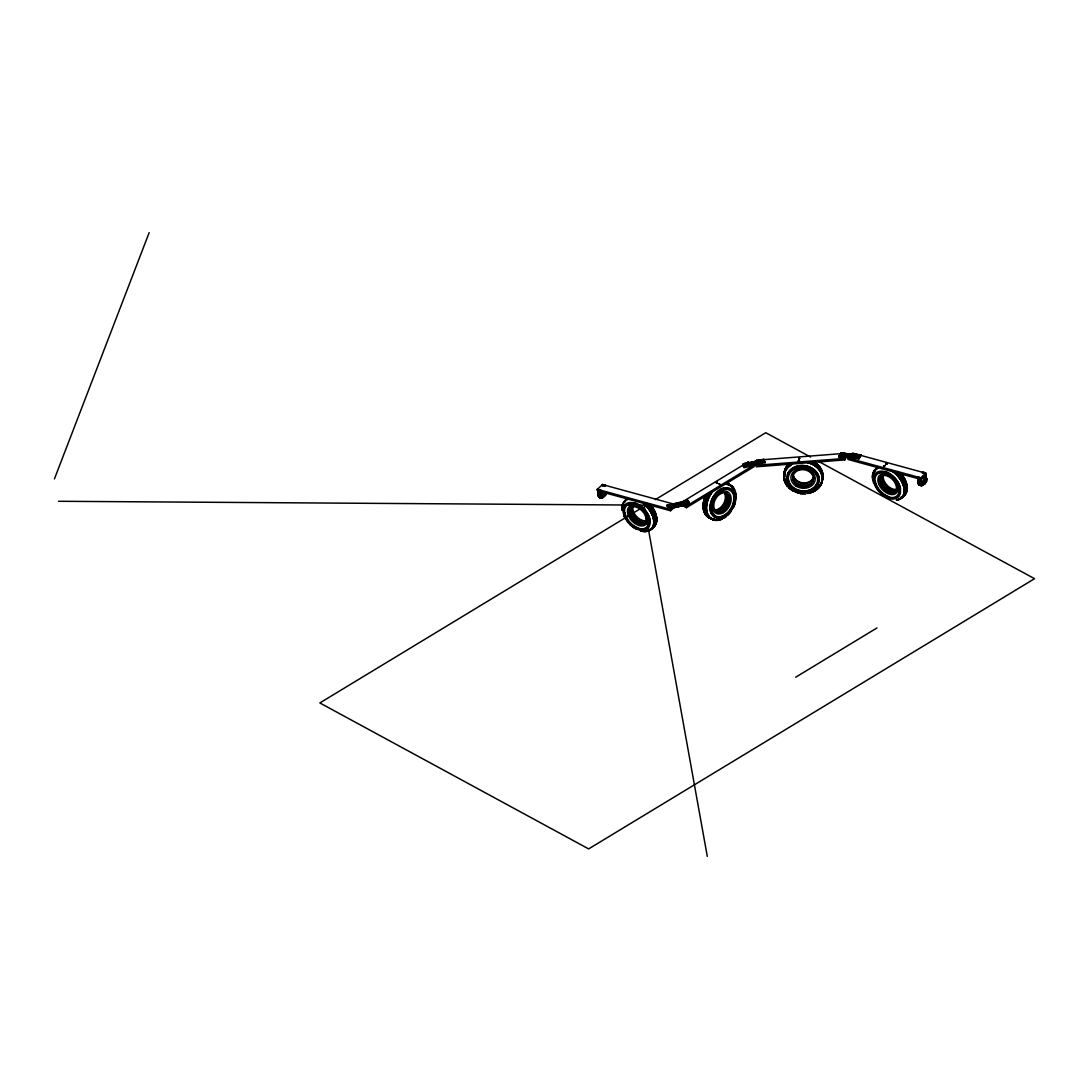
<?xml version="1.0" encoding="UTF-8"?>
<svg xmlns="http://www.w3.org/2000/svg" width="1089" height="1089" viewBox="0 0 1089 1089"><rect width="100%" height="100%" fill="white"/><g stroke="black" fill="none" stroke-linecap="round" stroke-linejoin="round"><path stroke-width="1.5" d="M923.091 477.309L923.554 480.263L920.532 483.965M923.785 478.738L923.554 480.263M924.615 478.616L923.595 481.651L924.752 478.656M924.833 480.576L925.037 478.724M925.16 479.609L925.174 478.765M925.568 478.874L924.588 481.937L922.015 484.714M926.222 479.95L926.235 479.133M926.358 479.977L926.317 479.065M926.657 479.255L924.956 483.339M926.739 479.187L925.881 482.277M598.555 496.72L598.514 495.699M598.855 496.802L598.977 494.556M598.977 496.829L599.1 494.583M599.985 497.605L599.631 492.977M599.794 496.965L599.808 496.053M600.216 496.148L600.121 497.129L598.923 496.734M600.243 497.169L600.039 493.086M600.543 497.251L600.338 492.963A22.883 12.319 -75 0 0 599.93 491.262A23.005 12.374 -75 0 1 600.407 492.895L600.515 493.29M919.688 484.442L918.272 483.952L918.054 479.677A23.373 12.578 -75 0 0 917.646 477.921L917.469 476.955L920.79 478.248M918.653 484.401L918.667 482.128M918.748 483.421L919.837 485.367M919.157 484.455L918.871 480.426M922.506 483.788L919.715 485.34L919.579 483.639M919.824 484.714L919.96 482.481M920.219 484.823L920.246 483.897M920.613 485.435L920.355 482.59M920.654 484.945L920.668 484.006L921.035 485.544L922.301 485.435L925.051 483.325M598.446 495.754L598.269 492.691M598.569 495.781L598.337 492.623M600.257 496.23L600.243 494.896M600.788 495.046L600.665 497.278L599.603 497.646M918.299 483.094L918.326 481.814M918.558 483.434L918.395 480.018A22.883 12.319 -75 0 0 917.932 478.384L917.932 478.33A23.005 12.374 -75 0 1 918.395 480.018M919.007 482.304L919.347 485.095M919.497 483.693L919.402 480.576M920.45 483.884L920.477 482.618M920.79 484.047L920.518 480.589A23.005 12.374 -75 0 0 920.11 478.874L919.946 478.33M920.872 483.992L920.559 480.889M883.914 466.215L884.731 465.534L883.873 465.793M886.664 464.241L885.861 463.533L886.691 464.322M885.684 463.996L887.045 463.941M597.834 490.554L597.357 489.329L602.462 484.564L675.357 504.52M599.372 491.507L598.596 490.731L599.631 491.18A22.883 12.319 -75 0 1 600.039 492.881M604.735 485.231L605.266 486.361M917.904 478.275L917.932 477.281L917.537 478.003M923.499 473.171L924.384 472.994M923.581 472.68L924.207 473.225M923.281 472.912L923.554 473.334M839.796 455.202L859.888 456.686L839.769 455.093L838.843 456.754L858.949 458.864L861.236 454.93L840.912 453.174L838.816 457.312M859.888 456.686L858.935 458.891M597.344 489.669L600.706 490.159L600.883 491.125A23.373 12.578 -75 0 1 601.291 492.881L602.135 497.877M598.651 489.805L599.073 491.438L599.481 490.472M599.372 490.894L598.991 489.9M599.495 490.567L599.699 491.057A23.005 12.374 -75 0 1 599.985 492.786L600.093 493.181M599.808 490.118L599.916 491.044M917.551 478.139L918.503 478.602L918.231 477.363M917.959 478.684L918.708 478.684L918.163 477.404M918.653 477.989L919.17 479.133L919.851 478.711M919.497 477.69C919.715 480.685 918.068 477.336 919.742 478.874A22.883 12.319 -75 0 1 920.151 480.576L920.096 480.48A22.883 12.319 -75 0 0 919.62 478.833L919.17 479.133M602.258 485.776L602.462 484.51L605.566 485.34M603.973 486.007L603.932 485.218M604.327 486.102L604.98 485.381M604.912 486.184L605.035 485.149L604.558 485.939M605.334 486.307L605.293 485.953M924.302 472.653L925.255 474.014A23.005 12.374 -75 0 0 925.487 475.879L926.902 481.161L924.711 484.169L921.403 485.789M925.473 473.579L925.378 474.042A23.005 12.374 -75 0 0 925.623 475.92A22.883 12.319 -75 0 1 925.446 473.987M667.584 505.364L668.564 505.296L667.598 505.065M667.761 505.228L668.687 504.711L667.802 504.874M668.932 507.106L668.278 507.106M668.741 509.094L669.136 509.176M669.204 507.12L669.517 507.406M670.661 504.738C670.334 504.792 670.565 504.33 670.878 504.779M670.947 504.615L670.252 504.343M671.967 506.78C669.762 506.861 672.24 505.868 671.559 506.821M671.491 508.658L672.158 508.495C670.919 510.564 673.288 508.277 671.45 508.291M684.191 502.083L684.682 501.035L685.035 501.961M684.464 501.335L684.682 501.035M685.417 503.771C684.137 503.799 686.86 503.132 684.872 504.03M686.424 501.416C686.615 500.069 688.003 501.988 687.091 500.681M687.254 501.253L686.546 501.199L687.336 501.403M744.454 464.254L745.121 463.832L744.332 464.282M744.958 463.288L745.175 464.05L744.468 463.397M745.026 466.323L745.951 465.629M747.326 463.492L747.422 462.757L746.7 463.683M748.089 465.507L747.449 465.194L747.775 465.874M748.66 465.52L748.266 465.384M757.617 460.524C758.543 461.899 756.692 460.307 758.652 461.137M759.128 463.288L757.998 463.179L759.251 463.193M762.518 460.225L762.845 460.307M762.654 460.211L761.905 460.021M763.729 461.913C761.551 462.457 764.9 461.368 762.845 462.389M763.403 461.886L763.552 462.43M798.945 460.416L798.251 461.055M799.748 458.673L799.231 458.129M840.136 456.141L840.994 455.855M840.558 455.869L839.633 456.155M841.892 454.127L841.865 453.773M842.573 456.277L842.954 455.597L843.213 456.373M843.022 455.747L839.633 455.883M853.585 456.944C851.693 457.434 853.994 456.291 853.354 457.339M853.558 455.148L854.702 454.589M845.227 457.353L844.873 459.912L756.188 466.8L755.916 465.33L756.637 460.211L845.323 453.323M605.552 485.531L602.094 484.796M597.48 490.608C597.698 488.58 600.216 493.222 599.018 490.336M598.787 490.295L598.378 491.18M604.463 485.721C602.462 484.591 606.532 485.463 604.286 485.531M919.157 478.194L918.667 478.724L919.32 478.044M923.2 473.225L923.472 472.966M603.442 492.582L603.66 491.765L600.42 496.271M604.3 492.773L604.504 491.765L602.734 495.087M604.926 491.874L603.959 494.107L604.599 492.854M606.287 493.303L606.546 492.364M603.197 497.374L606.614 492.337M607.009 492.664L605.416 495.604L602.299 497.877M884.009 466.487L884.322 465.874M925.037 479.568L920.6 485.081M925.582 480.78L925.609 478.343M925.977 480.889L926.303 479.909M925.419 482.128L923.649 484.101L926.426 479.95M670.334 505.051L671.3 504.833M688.398 503.268L687.118 503.458M716.194 482.74L717.365 482.481M718.794 483.802C719.829 484.033 718.863 484.496 720.02 484.169M745.38 463.56L745.162 464.282M746.06 465.588L745.148 466.283M747.98 463.478L747.013 463.016L746.931 463.805M762.041 460.388L762.246 459.667M841.947 456.264L842.478 455.556L842.015 456.454M852.51 457.475L852.36 456.672M856.607 457.707L857.887 457.516M856.58 457.421L857.669 457.625M859.194 455.134L858.241 455.188L859.085 455.433M54.45 478.861L149.179 232.597M598.392 492.732L598.297 492.337A23.005 12.374 -75 0 0 597.888 490.622L597.861 490.703A22.883 12.319 -75 0 1 598.351 492.432A22.883 12.319 -75 0 0 597.82 490.69L597.63 489.601L597.943 490.731A23.005 12.374 -75 0 1 598.419 492.364M918.64 478.302L918.054 478.425A22.883 12.319 -75 0 1 918.449 480.126M886.555 463.615L886.174 463.574M603.919 484.85L602.898 484.619M925.405 473.252L925.405 473.633M684.709 501.566L684.355 502.111M685.376 503.513L685.376 503.077M717.161 482.264L716.685 483.026M758.203 461.164L757.454 461.314M799.299 458.469L798.618 458.265L799.666 458.483M853.64 454.481L854.361 454.889M604.477 494.243L605.185 492.99M605.538 493.086L602.258 497.115M602.653 497.224L605.933 493.194M605.348 494.474L606.056 493.235M605.647 494.556L606.423 493.344M924.901 480.576L923.268 482.89M925.636 480.78L923.268 484.061M925.337 482.141L926.099 480.916M668.387 506.97L668.714 507.147M668.442 507.27L669.177 506.848M685.144 503.295L684.75 504.071M687.173 503.064L687.84 502.533M688.017 503.445L687.35 502.642M688.153 502.71L688.044 503.54L687.036 503.172M744.999 465.724L745.244 465.602M745.053 466.024L745.829 466.228M747.272 463.832L747.422 462.757M745.802 465.793L745.706 465.629M747.952 465.874L748.538 465.153M758.42 460.593L758.094 460.416M758.189 463.152L758.516 463.329M759.373 462.975L758.597 463.002M762.477 459.939L763.253 459.926L762.15 460.361M861.031 454.753L860.119 456.291L840.027 454.807L840.885 453.187M859.289 457.856L839.156 456.168L859.357 457.611M859.915 456.781L840 454.712M860.487 455.815L840.259 454.263L860.46 455.706M840.558 453.895L860.759 455.338L840.626 453.65M602.87 495.127L603.66 494.025M604.436 494.202L602.816 496.285M604.79 494.297L603.143 496.298M605.185 494.406L603.565 496.475M604.858 495.658L605.729 494.556M923.731 481.678L921.975 483.72M598.691 490.349L598.759 490.948A22.883 12.319 -75 0 1 599.168 492.65L599.631 497.51M603.102 484.836L604.123 485.49M917.564 477.88L918.503 478.602M925.174 473.334L924.534 473.32M602.83 484.7L603.633 485.149M922.342 472.735C930.714 475.879 921.58 469.822 922.397 473.062M672.321 509.203L672.376 508.372M716.276 482.645L717.297 483.04M744.209 463.914L745.339 463.764M747.258 463.737L747.939 463.097M763.648 461.736L762.953 461.79M841.647 453.419L840.953 453.963M844.56 453.977L843.852 454.331M602.707 495.032L600.965 496.679L602.83 495.059M921.961 483.639L922.819 482.726M922.519 483.87L923.363 482.863M923.771 482.972L921.117 485.218M924.221 484.319L925.092 483.38M841.783 453.8L842.042 454.059M843.703 453.854L844.234 453.405L843.689 454.426M597.807 490.431L598.365 490.84L597.521 490.567M919.102 478.357L919.034 477.635M599.522 491.207L598.637 490.867M798.373 460.756L799.571 460.756M799.095 460.143L799.054 460.674M919.307 479.01L918.789 478.316M919.878 482.536L919.688 480.372A23.005 12.374 -75 0 0 919.293 478.656L919.552 478.493M919.497 479.024L919.62 478.901A23.005 12.374 -75 0 1 920.096 480.48M597.63 490.799L670.511 510.755L670.252 509.284L673.315 506.426M670.511 510.755L674.595 506.943M850.849 455.12L852.891 453.215L925.786 473.171L926.045 474.654L920.94 479.419L848.059 459.463L847.786 457.979L920.818 477.853M917.469 476.955L920.681 477.935L925.786 473.171M883.778 465.983L884.962 465.752M601.387 496.883L604.082 494.134L601.509 496.911L599.181 497.537L598.16 496.257L597.943 491.983A23.373 12.578 -75 0 0 597.534 490.241L597.398 489.996M602.802 496.203L601.005 497.523M603.075 497.333L603.973 496.516M921.076 484.374L922.084 483.679M923.254 483.992L921.471 485.313M922.764 484.904L923.785 484.129M922.887 484.945L923.799 484.21M687.608 501.239L687.145 500.504M684.818 503.417L684.886 503.186M717.311 483.135L717.079 482.4M762.994 460.225L762.273 459.762M799.312 460.96L798.332 461.042M853.613 454.753L854.634 454.848M858.2 454.862L857.982 455.597M857.683 457.707L857.342 457.23M600.57 490.254L597.248 489.492M858.037 455.148L858.717 455.066M640.836 508.413L319.853 702.936L588.645 848.903L1034.55 578.681L818.016 461.096M655.36 499.606L765.758 432.714L810.556 457.04M668.85 509.23L669.014 509.938L669.218 508.999M681.809 502.22L748.116 462.022L753.887 465.153L754.146 466.637L686.397 507.692L680.625 504.561M716.371 482.754L717.215 482.563M719.38 483.829L719.026 483.911M685.553 505.922L685.73 506.031M680.366 503.091L686.124 506.222L753.887 465.153M758.665 465.548L759.605 465.616M839.782 455.583L839.837 455.883M844.206 454.249L843.376 453.596L844.615 453.963M840.708 455.651L840.762 455.951M854.198 454.78L853.939 455.311M857.982 454.848L858.962 455.216M856.703 457.04L857.111 457.094M857.696 457.407L856.989 457.775M795.664 677.222L876.972 627.945M918.762 478.085L919.225 478.738A22.883 12.319 -75 0 1 919.62 480.44L919.674 480.725M600.189 497.305L601.087 496.72M601.033 497.428L601.904 496.938M602.258 497.033L600.121 497.782M601.754 497.727L602.775 497.169M603.075 497.251L600.475 497.877M920.314 484.904L921.199 484.401M922.887 484.864L921.866 485.422L923.186 484.945M667.816 504.969L668.741 505.01M668.564 505.527L668.646 504.752M840.749 456.155L839.619 456.073M842.192 455.964L843.172 455.896M854.606 455.066L853.926 455.216M883.928 465.929L884.785 465.833M841.048 454.045L841.879 454.045M840 455.597L841.007 455.951M842.096 456.441L842.927 456.441M602.19 497.741L599.304 497.319M602.925 497.646L600.447 497.619M920.232 485.476L921.485 485.218M922.247 485.571L919.279 484.973M744.522 463.696L745.257 463.601M746.986 463.165L747.748 462.92M765.05 463.002L763.906 459.395L742.889 464.336L744.046 467.766L764.914 462.43M743.174 465.057L764.206 460.293M743.297 465.575L764.355 460.797M743.46 466.051L764.451 461.028L743.447 465.806M743.773 466.827L764.777 462.049M743.596 466.296L764.614 461.532M743.624 466.541L764.723 461.831M743.733 466.705L764.764 461.954M667.121 505.296L688.139 500.368L689.364 504.193L668.36 508.971L667.108 505.105M667.271 505.541L688.275 500.763M667.339 505.772L688.343 500.994M667.434 506.086L688.466 501.335L667.421 505.977M668.251 508.481L689.351 504.112L668.36 508.944L667.72 506.889L688.752 502.22M674.2 505.664L679.046 504.561M667.884 507.42L688.915 502.669M668.033 507.855L689.078 503.213L668.02 507.746M668.197 508.277L689.228 503.622M799.394 457.965L798.564 458.864M755.916 465.33L844.615 458.442L844.873 459.912M799.421 458.224L798.618 458.265M799.135 459.014L798.904 457.993M58.479 501.28L644.075 505.133L707.292 856.403M800.483 493.957L805.52 494.202M840.871 453.228L861.236 454.93M839.428 455.692L859.643 457.23L839.456 455.787M854.729 457.081L859.752 457.475M838.911 456.577L859.03 458.17M838.843 456.795L858.962 458.374M672.226 508.931L671.532 509.108M747.599 465.752L747.503 465.493M599.236 491.098L599.113 491.044A22.883 12.319 -75 0 1 599.508 492.745M597.357 489.329L670.252 509.284M917.973 478.398L918.34 478.439A22.883 12.319 -75 0 1 918.748 480.208M671.886 506.508L667.72 506.889M921.103 485.463L920.151 485.204M598.759 497.169L599.726 497.673M918.027 478.439L918.286 478.493A23.005 12.374 -75 0 1 918.817 480.14L918.925 480.535M919.756 478.602L920.042 478.956A22.883 12.319 -75 0 1 920.436 480.657M920.845 478.588L920.995 478.82A23.373 12.578 -75 0 1 921.403 480.562L921.839 485.34M920.641 480.617A23.005 12.374 -75 0 0 920.232 478.915L920.014 478.275M599.848 490.935L600.053 491.302A23.005 12.374 -75 0 1 600.529 492.936A22.883 12.319 -75 0 0 600.053 491.302M925.541 473.388L925.718 474.355A23.373 12.578 -75 0 0 925.963 476.261L926.426 478.207M923.227 472.68L923.173 473.034M926.848 479.065L925.568 475.811A22.883 12.319 -75 0 1 925.323 473.96M925.596 477.608L926.358 479.174M925.949 478.52L925.065 475.77A23.005 12.374 -75 0 1 925.119 475.308M926.426 478.561L926.793 479.283M920.423 484.796L920.913 485.517M918.272 483.952L918.803 484.945M919.048 478.629L919.062 478.425A23.005 12.374 -75 0 1 919.347 480.276L919.538 482.441M763.893 459.367L742.875 464.132L743.882 467.086M667.121 505.119L667.625 506.63M672.158 508.495L671.477 509.393M919.797 478.561L919.81 478.752A23.005 12.374 -75 0 1 920.219 480.508M925.664 477.717L925.146 475.702M925.133 477.581L924.67 475.662M924.792 477.486L924.33 475.566M923.976 475.757L924.384 477.377M923.853 475.73L924.262 477.35M923.554 475.648L923.962 477.268M920.681 477.935L920.94 479.419M918.204 477.785L918.381 478.724M918.572 480.358L918.517 480.058A23.005 12.374 -75 0 0 918.122 478.343M852.891 453.215L853.163 454.698M844.37 453.963L843.989 454.195M764.219 460.402L743.025 464.54M764.029 459.762L743.215 465.18M763.035 459.871L762.668 459.395M756.637 460.211L756.896 461.682M748.116 462.022L748.388 463.506M746.931 462.866L747.149 463.628M688.874 502.533L667.87 507.311M686.655 500.613L686.873 501.376M686.124 506.222L686.397 507.692M684.205 501.144L684.409 501.906M671.682 508.468L671.94 509.434M667.87 504.643L668.074 505.405M602.462 484.564L602.734 486.034M599.563 493.045L599.59 492.677A23.005 12.374 -75 0 0 599.181 490.962M598.092 490.104L598.269 491.03M920.137 480.766L920.409 482.672M920.069 480.834L920.273 482.645M918.993 480.467L919.13 482.332M918.381 480.385L918.585 482.196M600.461 493.194L600.72 495.1M599.426 494.746L599.236 492.582A23.005 12.374 -75 0 0 598.827 490.867M920.164 478.983A22.883 12.319 -75 0 1 920.573 480.685M918.871 478.643A22.883 12.319 -75 0 1 919.279 480.344M925.269 475.73A22.883 12.319 -75 0 1 925.119 474.763M642.905 524.313A16.294 10.277 47 0 1 628.925 508.713M644.035 524.027A15.545 9.801 47 0 1 629.592 508.767M644.157 523.088A14.674 9.257 47 0 1 642.061 522.298M641.013 521.767A14.674 9.257 47 0 1 637.936 519.739M634.343 516.132A14.674 9.257 47 0 1 631.225 510.85M644.389 524.503A16.417 10.359 47 0 1 642.034 523.618M640.863 523.033A16.417 10.359 47 0 1 629.905 510.809M652.747 507.855A16.417 10.359 47 0 1 654.598 511.476M641.013 522.339A15.545 9.801 47 0 1 638.821 520.964M637.759 520.174A15.545 9.801 47 0 1 634.819 517.398M633.948 516.363A15.545 9.801 47 0 1 630.64 510.755M640.346 520.787A12.183 7.691 47 0 1 637.8 519.085M635.5 516.907A12.183 7.691 47 0 1 632.219 511.707M646.771 520.583A10.427 6.575 47 0 1 636.316 516.227A10.427 6.575 47 0 1 633.322 505.582M629.034 522.761A16.294 10.277 47 0 1 627.264 520.556M625.794 518.214A16.294 10.277 47 0 1 624.65 515.805M624.228 514.607A16.294 10.277 47 0 1 623.657 512.238M634.778 502.873A16.294 10.277 47 0 1 650.147 520.038M635.513 527.457A15.545 9.801 47 0 1 629.319 522.516M626.896 519.303A15.545 9.801 47 0 1 625.14 515.887M634.805 503.54A15.545 9.801 47 0 1 648.527 516.513M649.48 519.916A15.545 9.801 47 0 1 649.575 523.06M646.131 521.182A10.427 6.575 47 0 1 635.677 516.812A10.427 6.575 47 0 1 632.695 506.167M644.375 503.132A19.398 12.238 47 0 1 648.745 530.466M623.752 502.574A19.398 12.238 47 0 1 625.739 500.042M644.307 503.268A19.153 12.088 47 0 1 648.622 530.275M623.943 502.723A19.153 12.088 47 0 1 625.903 500.219M643.871 523.482A14.797 9.338 47 0 1 630.817 511.136M650.079 504.697A19.398 12.238 47 0 1 653.645 527.022M649.956 504.792A19.153 12.088 47 0 1 653.495 526.845M643.83 503.635A19.398 12.238 47 0 1 654.013 523.564A19.398 12.238 47 0 1 640.645 530.779M632.423 526.341A19.398 12.238 47 0 1 629.918 524.108A19.153 12.088 47 0 0 634.982 528.233M622.35 510.36A19.398 12.238 47 0 1 622.241 506.426M623.207 503.091A19.398 12.238 47 0 1 628.054 499.007M648.078 530.779A19.153 12.088 47 0 0 643.749 503.785A19.398 12.238 47 0 1 653.849 523.714A19.398 12.238 47 0 1 640.495 530.928M646.975 531.064A19.153 12.088 47 0 1 641.966 530.928M632.505 526.205A19.153 12.088 47 0 1 630.027 523.986M625.345 500.736A19.153 12.088 47 0 1 628.176 499.198M643.599 503.935A19.153 12.088 47 0 1 653.713 522.992A19.153 12.088 47 0 1 641.802 531.078M622.227 509.23A19.153 12.088 47 0 1 622.282 506.684M636.316 529.186A19.398 12.238 47 0 1 629.755 524.258M625.576 519.017A19.398 12.238 47 0 1 624.011 516.186M622.2 510.51A19.398 12.238 47 0 1 623.044 503.241M625.032 500.709A19.398 12.238 47 0 1 627.89 499.157M650.119 504.643A19.153 12.088 47 0 1 653.645 526.695M649.697 505.065A19.398 12.238 47 0 1 653.264 527.389M649.575 505.16A19.153 12.088 47 0 1 653.101 527.199M649.412 505.31A19.153 12.088 47 0 1 652.937 527.362M649.534 505.214A19.398 12.238 47 0 1 653.101 527.539M646.621 503.295A19.398 12.238 47 0 1 649.725 529.567M624.732 501.661A19.398 12.238 47 0 1 626.706 499.13M624.909 501.811A19.153 12.088 47 0 1 626.869 499.32M646.539 503.431A19.153 12.088 47 0 1 652.42 527.838M646.076 503.853A19.153 12.088 47 0 1 651.971 528.26M646.172 503.717A19.398 12.238 47 0 1 649.262 529.989M624.269 502.083A19.398 12.238 47 0 1 626.257 499.552M644.144 503.417A19.153 12.088 47 0 1 648.459 530.425M623.779 502.873A19.153 12.088 47 0 1 625.739 500.368M648.186 518.323A12.741 8.031 47 0 1 648.268 520.896M645.301 523.101A12.741 8.031 47 0 1 630.572 506.671M650.242 504.547A19.398 12.238 47 0 1 653.808 526.872M644.212 503.281A19.398 12.238 47 0 1 648.581 530.615M622.826 504.874A19.398 12.238 47 0 1 628.448 498.639M645.083 522.761A10.427 6.575 47 0 1 631.457 517.084A10.427 6.575 47 0 1 634.615 506.154M641.19 508.89A10.427 6.575 47 0 1 643.163 510.755M638.821 528.179A14.797 9.338 47 0 1 624.868 512.606M629.211 503.935A14.797 9.338 47 0 1 634.969 504.098M636.03 504.452A14.797 9.338 47 0 1 648.023 516.445M731.536 486.715A19.398 13.272 -61.5 0 1 732.829 488.838M714.207 519.385A19.398 13.272 -61.5 0 1 708.83 492.949M725.642 483.176A19.398 13.272 -61.5 0 1 730.76 485.817A19.153 13.095 -61.5 0 0 725.478 483.87M713.622 519.072A19.398 13.272 -61.5 0 1 706.57 495.563A19.153 13.095 -61.5 0 0 705.223 513.028M727.316 483.53A19.398 13.272 -61.5 0 1 729.29 484.714M711.798 518.609A19.398 13.272 -61.5 0 1 705.944 495.223M726.69 483.189A19.398 13.272 -61.5 0 1 729.548 485.163A19.153 13.095 -61.5 0 0 726.295 484.306M709.987 518.187A19.398 13.272 -61.5 0 1 706.393 495.468M727.125 483.421A19.398 13.272 -61.5 0 1 729.984 485.395M710.096 517.969A19.153 13.095 -61.5 0 1 707.278 516.023M727.016 483.639A19.153 13.095 -61.5 0 1 728.977 484.823M710.287 518.065A19.153 13.095 -61.5 0 1 707.455 516.118M705.4 513.137A19.153 13.095 -61.5 0 1 706.72 495.631M711.621 518.514A19.398 13.272 -61.5 0 1 705.073 496.666M726.513 483.08A19.398 13.272 -61.5 0 1 729.371 485.054M709.484 517.629A19.153 13.095 -61.5 0 1 706.652 515.682M705.876 514.798A19.153 13.095 -61.5 0 1 705.223 496.707M728.936 496.176A16.417 11.23 -61.5 0 1 728.214 500.178M727.792 501.512A16.417 11.23 -61.5 0 1 722.647 509.938M721.68 510.891A16.417 11.23 -61.5 0 1 719.611 512.538M724.661 493.508A10.427 7.133 -61.5 0 1 723.287 504.234A10.427 7.133 -61.5 0 1 714.643 509.951M725.383 493.902A10.427 7.133 -61.5 0 1 724.008 504.629A10.427 7.133 -61.5 0 1 715.364 510.333M711.879 518.391A19.153 13.095 -61.5 0 1 706.843 515.778M706.067 514.893A19.153 13.095 -61.5 0 1 706.094 495.291M726.581 483.407A19.153 13.095 -61.5 0 1 729.412 485.354M725.546 483.652A19.398 13.272 -61.5 0 1 733.932 489.437M714.098 519.861A19.398 13.272 -61.5 0 1 710.886 492.16M731.713 486.606A19.153 13.095 -61.5 0 1 733.169 488.485M714.18 519.63A19.153 13.095 -61.5 0 1 709.143 517.03M707.088 514.049A19.153 13.095 -61.5 0 1 710.994 492.282A19.398 13.272 -61.5 0 0 714.289 519.957M714.261 519.167A19.153 13.095 -61.5 0 1 708.966 493.045M727.792 484.061A19.153 13.095 -61.5 0 1 729.753 485.231M711.376 518.663A19.153 13.095 -61.5 0 1 709.47 493.317M728.296 484.333A19.153 13.095 -61.5 0 1 731.127 486.279M713.513 519.548A19.398 13.272 -61.5 0 1 709.347 493.222M726.159 483.462A19.398 13.272 -61.5 0 1 731.264 486.089M725.669 483.965A19.153 13.095 -61.5 0 1 733.945 489.682M711.131 518.555A19.153 13.095 -61.5 0 1 709.32 517.125M708.544 516.24A19.153 13.095 -61.5 0 1 711.185 492.378M725.737 483.747A19.398 13.272 -61.5 0 1 734.109 489.533M726.172 483.979A19.398 13.272 -61.5 0 1 734.544 489.764M735.715 493.644A19.398 13.272 -61.5 0 1 735.865 498.081M718.427 520.161A19.398 13.272 -61.5 0 1 706.652 512.034A19.398 13.272 -61.5 0 1 711.498 492.5M730.515 485.517A19.153 13.095 -61.5 0 1 734.381 489.927M712.587 519.317A19.153 13.095 -61.5 0 1 711.621 492.623M726.104 484.21A19.153 13.095 -61.5 0 1 729.507 484.986M730.705 485.612A19.153 13.095 -61.5 0 1 733.972 488.92M735.715 493.848A19.153 13.095 -61.5 0 1 735.865 498.231M735.034 502.9A19.153 13.095 -61.5 0 1 733.251 507.528M722.47 518.786A19.153 13.095 -61.5 0 1 719.911 519.752M716.167 520.202A19.153 13.095 -61.5 0 1 711.811 492.718M726.349 484.088A19.398 13.272 -61.5 0 1 735.592 501.321M735.198 502.914A19.398 13.272 -61.5 0 1 733.401 507.583M730.76 511.912A19.398 13.272 -61.5 0 1 727.479 515.56M726.281 516.594A19.398 13.272 -61.5 0 1 723.777 518.31M722.483 518.99A19.398 13.272 -61.5 0 1 707.455 514.049A19.398 13.272 -61.5 0 1 711.689 492.596M733.618 496.407A14.797 10.128 -61.5 0 1 721.408 516.431M711.77 502.41A14.797 10.128 -61.5 0 1 717.651 492.745M733.7 503.472A15.545 10.631 -61.5 0 1 730.147 510.687M727.52 513.613A15.545 10.631 -61.5 0 1 724.553 515.818M710.749 509.775A15.545 10.631 -61.5 0 1 710.627 506.208M712.751 498.667A15.545 10.631 -61.5 0 1 714.86 495.209M734.748 495.754A16.294 11.149 -61.5 0 1 734.939 498.204M731.985 508.645A16.294 11.149 -61.5 0 1 730.447 511.013M711.076 513.314A16.294 11.149 -61.5 0 1 723.545 488.022M727.602 496.543A14.674 10.032 -61.5 0 1 726.962 500.123M726.581 501.308A14.674 10.032 -61.5 0 1 723.6 506.93M725.424 505.051A15.545 10.631 -61.5 0 1 723.94 507.311M725.655 492.813A10.427 7.133 -61.5 0 1 726.186 507.351A10.427 7.133 -61.5 0 1 713.785 508.822M715.922 496.965A10.427 7.133 -61.5 0 1 717.678 494.991M726.649 492.242A12.741 8.712 -61.5 0 1 716.902 512.021M729.194 496.393A16.294 11.149 -61.5 0 1 721.993 511M728.541 496.516A15.545 10.631 -61.5 0 1 718.699 512.647M728.051 496.707A14.797 10.128 -61.5 0 1 718.686 512.075M813.932 475.975A10.427 8.535 7.9 0 1 803.587 482.917A10.427 8.535 7.9 0 1 793.309 474.967M805.179 484.319A12.183 9.978 7.9 0 1 802.008 484.169M812.843 489.914A16.294 13.34 7.9 0 1 810.447 491.044M805.07 492.187A16.294 13.34 7.9 0 1 796.74 490.88M793.078 488.947A16.294 13.34 7.9 0 1 790.083 486.334M788.028 472.98A16.294 13.34 7.9 0 1 805.193 465.656A16.294 13.34 7.9 0 1 819.119 477.853M817.294 484.469A15.545 12.728 7.9 0 1 800.919 491.438A15.545 12.728 7.9 0 1 787.633 479.813M788.708 473.307A15.545 12.728 7.9 0 1 803.056 466.119A15.545 12.728 7.9 0 1 817.335 474.695M817.798 475.757A15.545 12.728 7.9 0 1 818.37 477.962M813.851 476.614A10.427 8.535 7.9 0 1 803.505 483.557A10.427 8.535 7.9 0 1 793.228 475.607M810.72 462.689A19.398 15.872 7.9 0 1 818.547 487.477M791.431 489.097A19.398 15.872 7.9 0 1 788.953 487.096M787.878 485.993A19.398 15.872 7.9 0 1 786.067 483.557M785.373 482.264A19.398 15.872 7.9 0 1 791.54 463.832M820.875 483.911A19.153 15.682 7.9 0 0 810.624 462.866A19.398 15.872 7.9 0 1 818.533 487.641M820.167 485.122A19.153 15.682 7.9 0 1 818.356 487.341M789.13 486.974A19.153 15.682 7.9 0 0 791.58 488.947A19.153 15.682 7.9 0 1 789.103 487.137M785.591 482.196A19.153 15.682 7.9 0 1 791.689 463.996M801.64 486.252A15.545 12.728 7.9 0 1 798.999 485.64M801.735 485.721A14.797 12.115 7.9 0 1 798.019 484.714M815.362 462.934A19.398 15.872 7.9 0 1 821.95 480.685M784.366 476.152A19.398 15.872 7.9 0 1 788.245 464.567M815.225 463.084A19.153 15.682 7.9 0 1 821.732 480.617M784.597 476.138A19.153 15.682 7.9 0 1 788.436 464.69M810.611 463.029A19.153 15.682 7.9 0 1 820.847 484.074M820.14 485.286A19.153 15.682 7.9 0 1 818.343 487.504M785.564 482.359A19.153 15.682 7.9 0 1 791.662 464.159M814.953 490.404A19.398 15.872 7.9 0 1 810.57 492.269M791.404 489.26A19.398 15.872 7.9 0 1 788.926 487.259M787.851 486.157A19.398 15.872 7.9 0 1 786.054 483.72M785.346 482.427A19.398 15.872 7.9 0 1 791.526 463.996M810.638 463.233A19.398 15.872 7.9 0 1 822.426 479.909A19.398 15.872 7.9 0 1 807.289 493.344M795.719 491.942A19.398 15.872 7.9 0 0 800.592 493.249A19.153 15.682 7.9 0 1 795.787 491.929M794.194 491.289A19.398 15.872 7.9 0 1 788.872 487.654M787.796 486.538A19.398 15.872 7.9 0 1 791.472 464.39M810.556 463.41A19.153 15.682 7.9 0 1 820.793 484.469M820.085 485.667A19.153 15.682 7.9 0 1 818.288 487.899M794.303 491.112A19.153 15.682 7.9 0 1 789.049 487.532M787.987 486.429A19.153 15.682 7.9 0 1 786.204 484.033M785.509 482.754A19.153 15.682 7.9 0 1 785.564 470.72M788.068 467.29A19.153 15.682 7.9 0 1 791.608 464.554M807.357 462.594A19.153 15.682 7.9 0 1 821.814 475.253A19.153 15.682 7.9 0 1 814.722 490.785M813.36 491.507A19.153 15.682 7.9 0 1 810.393 492.636M794.276 491.275A19.153 15.682 7.9 0 1 789.035 487.695M787.96 486.592A19.153 15.682 7.9 0 1 786.19 484.183M785.496 482.917A19.153 15.682 7.9 0 1 785.537 470.884M786.244 469.672A19.153 15.682 7.9 0 1 791.594 464.717M807.412 462.403A19.398 15.872 7.9 0 1 822.494 478.684A19.398 15.872 7.9 0 1 807.262 493.494M800.565 493.412A19.398 15.872 7.9 0 1 788.858 487.818M787.769 486.701A19.398 15.872 7.9 0 1 791.444 464.554M812.312 462.825A19.398 15.872 7.9 0 1 821.746 482.209M821.16 483.475A19.398 15.872 7.9 0 1 818.629 486.96M785.441 481.746A19.398 15.872 7.9 0 1 791.621 463.315M812.271 462.539A19.153 15.682 7.9 0 1 821.582 481.678M784.448 477.2A19.153 15.682 7.9 0 1 791.826 463.029M816.614 484.129A14.797 12.115 7.9 0 1 801.028 490.771A14.797 12.115 7.9 0 1 788.368 479.704M801.136 466.677A14.797 12.115 7.9 0 1 807.494 467.453M814.749 471.986A14.797 12.115 7.9 0 1 816.655 474.831M811.278 483.366A12.741 10.427 7.9 0 1 793.473 480.576M815.389 462.771A19.398 15.872 7.9 0 1 821.977 480.521M784.379 475.988A19.398 15.872 7.9 0 1 788.273 464.404M815.239 462.92A19.153 15.682 7.9 0 1 821.746 480.453M784.938 470.53A19.153 15.682 7.9 0 1 788.463 464.527M804.839 467.603A12.741 10.427 7.9 0 1 808.038 468.461M815.307 463.329A19.398 15.872 7.9 0 1 821.909 481.066M784.311 476.533A19.398 15.872 7.9 0 1 790.478 463.016M785.659 481.678A19.153 15.682 7.9 0 1 785.714 469.645M786.421 468.447A19.153 15.682 7.9 0 1 791.757 463.478M812.203 463.002A19.153 15.682 7.9 0 1 822.249 479.487M812.775 481.338A10.427 8.535 7.9 0 1 797.951 484.768A10.427 8.535 7.9 0 1 794.956 471.986M799.231 469.495A10.427 8.535 7.9 0 1 804.58 469.168M809.535 471.101A10.427 8.535 7.9 0 1 812.802 474.777M813.497 476.982A10.427 8.535 7.9 0 1 813.483 479.214M812.448 461.859A19.398 15.872 7.9 0 1 821.882 481.229M784.284 476.696A19.398 15.872 7.9 0 1 790.464 463.179M812.34 462.022A19.153 15.682 7.9 0 1 821.651 481.161M784.529 476.683A19.153 15.682 7.9 0 1 785.85 468.678M788.354 465.248A19.153 15.682 7.9 0 1 790.614 463.329M812.367 461.859A19.153 15.682 7.9 0 1 821.678 480.998M784.543 476.519A19.153 15.682 7.9 0 1 785.877 468.515M788.382 465.085A19.153 15.682 7.9 0 1 790.641 463.165M812.38 462.376A19.398 15.872 7.9 0 1 821.814 481.746M784.216 477.213A19.398 15.872 7.9 0 1 790.383 463.696M893.334 492.963A16.294 10.277 47 0 1 879.354 477.363M894.464 492.691A15.545 9.801 47 0 1 880.021 477.431M893.647 492.773A16.417 10.359 47 0 1 879.572 477.05M903.176 476.519A16.417 10.359 47 0 1 905.027 480.14M888.188 488.825A15.545 9.801 47 0 1 885.248 486.048M884.377 485.013A15.545 9.801 47 0 1 881.069 479.419M891.442 490.431A14.674 9.257 47 0 1 886.473 486.701M885.588 485.762A14.674 9.257 47 0 1 883.302 482.74M882.675 481.678A14.674 9.257 47 0 1 881.654 479.5M897.2 489.247A10.427 6.575 47 0 1 887.698 485.857A10.427 6.575 47 0 1 883.233 476.029M895.907 490.948A12.183 7.691 47 0 1 893.402 490.54M889.454 498.054A16.294 10.277 47 0 1 887.113 497.183M885.956 496.598A16.294 10.277 47 0 1 883.655 495.168M881.477 493.426A16.294 10.277 47 0 1 875.61 485.667M885.207 471.537A16.294 10.277 47 0 1 900.576 488.689M885.942 496.121A15.545 9.801 47 0 1 883.751 494.76M882.689 493.957A15.545 9.801 47 0 1 875.583 484.537M885.234 472.204A15.545 9.801 47 0 1 896.465 480.644M897.2 481.746A15.545 9.801 47 0 1 898.956 485.177M899.909 488.58A15.545 9.801 47 0 1 900.004 491.724M896.56 489.832A10.427 6.575 47 0 1 887.059 486.456A10.427 6.575 47 0 1 882.607 476.628M894.804 471.782A19.398 12.238 47 0 1 899.174 499.13M873.419 473.388A19.398 12.238 47 0 1 876.169 468.692M894.736 471.932A19.153 12.088 47 0 1 899.051 498.925M873.623 473.511A19.153 12.088 47 0 1 876.332 468.883M894.3 492.133A14.797 9.338 47 0 1 881.246 479.8M876.223 469.332A19.398 12.238 47 0 1 878.21 466.8M904.074 495.686A19.398 12.238 47 0 0 900.508 473.361A19.153 12.088 47 0 1 905.871 493.004M894.26 472.299A19.398 12.238 47 0 1 904.483 489.655A19.398 12.238 47 0 1 896.315 500.069M882.852 495.005A19.398 12.238 47 0 0 886.909 497.7A19.153 12.088 47 0 1 882.771 495.019M872.779 479.01A19.398 12.238 47 0 1 878.483 467.657M891.374 470.72A19.153 12.088 47 0 1 903.693 487.001A19.153 12.088 47 0 1 898.343 499.592M872.82 479.228A19.153 12.088 47 0 1 872.711 475.349M891.415 470.557A19.398 12.238 47 0 1 903.884 487.042A19.398 12.238 47 0 1 898.466 499.797M886.745 497.85A19.398 12.238 47 0 1 882.703 495.155M873.814 483.407A19.398 12.238 47 0 1 878.319 467.807M876.563 469.332A19.153 12.088 47 0 1 878.524 466.827M900.549 473.307A19.153 12.088 47 0 1 904.074 495.345M900.127 473.715A19.398 12.238 47 0 1 900.821 497.591M903.53 495.863A19.153 12.088 47 0 0 897.635 471.455A19.398 12.238 47 0 1 900.671 497.741M897.486 471.605A19.153 12.088 47 0 1 900.535 497.537M874.385 472.476A19.398 12.238 47 0 1 877.135 467.794M897.05 471.959A19.398 12.238 47 0 1 903.012 496.679M875.338 470.475A19.153 12.088 47 0 1 877.298 467.971M896.968 472.082A19.153 12.088 47 0 1 902.849 496.502M896.506 472.503A19.153 12.088 47 0 1 902.4 496.924M896.601 472.381A19.398 12.238 47 0 1 899.691 498.639M895.73 491.765A12.741 8.031 47 0 1 881.001 475.335M876.386 469.182A19.398 12.238 47 0 1 878.36 466.65M900.671 473.198A19.398 12.238 47 0 1 904.238 495.522M874.208 471.523A19.153 12.088 47 0 1 876.169 469.032M894.573 472.082A19.153 12.088 47 0 1 903.679 495.046M894.641 471.932A19.398 12.238 47 0 1 904.877 489.288A19.398 12.238 47 0 1 896.71 499.715M873.255 473.538A19.398 12.238 47 0 1 878.877 467.304M896.574 490.064A10.427 6.575 47 0 1 884.459 488.879A10.427 6.575 47 0 1 881.586 475.893M887.195 475.158A10.427 6.575 47 0 1 889.441 476.097M891.619 477.554A10.427 6.575 47 0 1 893.593 479.419M889.25 496.843A14.797 9.338 47 0 1 875.297 481.256M879.64 472.599A14.797 9.338 47 0 1 882.349 472.245M886.46 473.102A14.797 9.338 47 0 1 894.477 478.779M895.308 479.759A14.797 9.338 47 0 1 897.976 484.006M891.537 470.571A19.153 12.088 47 0 1 903.856 486.851A19.153 12.088 47 0 1 898.507 499.443M688.602 501.757L667.598 506.521L688.629 501.852M598.814 492.841L598.719 492.446A23.005 12.374 -75 0 0 598.31 490.731A22.883 12.319 -75 0 1 598.637 492.514L599.032 494.651L598.691 492.8M624.242 516.091A16.417 10.359 47 0 0 647.533 528.655A16.417 10.359 47 0 0 637.977 504.534A16.417 10.359 47 0 0 624.242 516.091M624.827 516.186A15.545 9.801 47 0 0 646.88 528.083A15.545 9.801 47 0 0 637.827 505.242A15.545 9.801 47 0 0 624.827 516.186M625.562 516.132A14.674 9.257 47 0 0 646.376 527.362A14.674 9.257 47 0 0 637.827 505.8A14.674 9.257 47 0 0 625.562 516.132M628.299 515.369A12.183 7.691 47 0 0 645.586 524.694A12.183 7.691 47 0 0 638.494 506.793A12.183 7.691 47 0 0 628.299 515.369M629.646 515.383A10.427 6.575 47 0 0 644.443 523.36A10.427 6.575 47 0 0 638.372 508.032A10.427 6.575 47 0 0 629.646 515.383M724.934 516.69A16.417 11.23 -61.5 0 0 732.461 490.05A16.417 11.23 -61.5 0 0 710.954 502.546A16.417 11.23 -61.5 0 0 724.934 516.69M724.906 516.023A15.545 10.631 -61.5 0 0 732.026 490.799A15.545 10.631 -61.5 0 0 711.661 502.614A15.545 10.631 -61.5 0 0 724.906 516.023M724.716 515.247A14.674 10.032 -61.5 0 0 731.427 491.438A14.674 10.032 -61.5 0 0 712.206 502.601A14.674 10.032 -61.5 0 0 724.716 515.247M723.395 512.66A12.183 8.331 -61.5 0 0 728.977 492.881A12.183 8.331 -61.5 0 0 713.023 502.152A12.183 8.331 -61.5 0 0 723.395 512.66M723.137 511.19A10.427 7.133 -61.5 0 0 727.915 494.256A10.427 7.133 -61.5 0 0 714.248 502.192A10.427 7.133 -61.5 0 0 723.137 511.19M792.955 489.342A16.417 13.436 7.9 0 0 819.187 481.678A16.417 13.436 7.9 0 0 796.753 466.378A16.417 13.436 7.9 0 0 792.955 489.342M793.473 488.879A15.545 12.728 7.9 0 0 818.315 481.624A15.545 12.728 7.9 0 0 797.08 467.127A15.545 12.728 7.9 0 0 793.473 488.879M794.017 488.267A14.674 12.006 7.9 0 0 817.458 481.406A14.674 12.006 7.9 0 0 797.42 467.726A14.674 12.006 7.9 0 0 794.017 488.267M795.651 485.844A12.183 9.978 7.9 0 0 815.13 480.154A12.183 9.978 7.9 0 0 798.482 468.787A12.183 9.978 7.9 0 0 795.651 485.844M796.726 484.728A10.427 8.535 7.9 0 0 813.401 479.854A10.427 8.535 7.9 0 0 799.149 470.121A10.427 8.535 7.9 0 0 796.726 484.728M874.671 484.755A16.417 10.359 47 0 0 897.976 497.319A16.417 10.359 47 0 0 888.406 473.198A16.417 10.359 47 0 0 874.671 484.755M875.257 484.85A15.545 9.801 47 0 0 897.309 496.734A15.545 9.801 47 0 0 888.256 473.906A15.545 9.801 47 0 0 875.257 484.85M875.992 484.796A14.674 9.257 47 0 0 896.805 496.012A14.674 9.257 47 0 0 888.256 474.464A14.674 9.257 47 0 0 875.992 484.796M878.728 484.033A12.183 7.691 47 0 0 896.016 493.344A12.183 7.691 47 0 0 888.923 475.444A12.183 7.691 47 0 0 878.728 484.033M880.075 484.033A10.427 6.575 47 0 0 894.872 492.024A10.427 6.575 47 0 0 888.801 476.696A10.427 6.575 47 0 0 880.075 484.033"/></g></svg>
